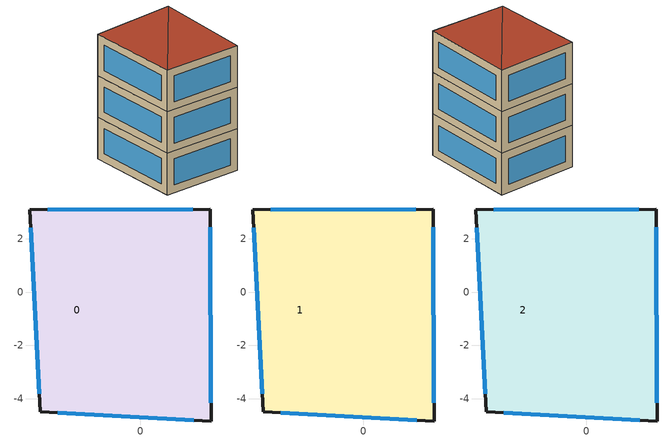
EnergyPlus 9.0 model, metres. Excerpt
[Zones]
0
 floor ground (exfloor): -4.15,3.09 2.62,3.12 -3.76,-4.5 z0; 2.62,3.12 2.65,-4.84 -3.76,-4.5 z0
 wall outside (exwall): 2.62,3.12 -4.15,3.09 -3.76,-4.5 2.65,-4.84 2.62,3.12 z0:3.5
 window (exwin): 1.96,3.12 -3.48,3.09 z0.66:2.84; -4.11,2.41 -3.79,-3.82 z0.68:2.82; -3.11,-4.53 2,-4.8 z0.65:2.85; 2.65,-4.15 2.63,2.43 z0.69:2.81
1
 floor to 0 (intfloor): -4.15,3.09 2.62,3.12 -3.76,-4.5 z3.5; 2.62,3.12 2.65,-4.84 -3.76,-4.5 z3.5
 wall outside (exwall): 2.62,3.12 -4.15,3.09 -3.76,-4.5 2.65,-4.84 2.62,3.12 z3.5:7
 window (exwin): 1.96,3.12 -3.48,3.09 z4.16:6.34; -4.11,2.41 -3.79,-3.82 z4.18:6.32; -3.11,-4.53 2,-4.8 z4.15:6.35; 2.65,-4.15 2.63,2.43 z4.19:6.31
2
 floor to 1 (intfloor): -4.15,3.09 2.62,3.12 -3.76,-4.5 z7; 2.62,3.12 2.65,-4.84 -3.76,-4.5 z7
 wall outside (exwall): 2.62,3.12 -4.15,3.09 -3.76,-4.5 2.65,-4.84 2.62,3.12 z7:10.5
 window (exwin): 1.96,3.12 -3.48,3.09 z7.66:9.84; -4.11,2.41 -3.79,-3.82 z7.68:9.82; -3.11,-4.53 2,-4.8 z7.65:9.85; 2.65,-4.15 2.63,2.43 z7.69:9.81
 roof outside (exroof): -4.15,3.09 -3.76,-4.5 2.62,3.12 z10.5; 2.62,3.12 -3.76,-4.5 2.65,-4.84 z10.5
[Building]
None: North Axis=0; Terrain=Suburbs; Loads Convergence Tolerance Value=0.04; Temperature Convergence Tolerance Value=0.4; Solar Distribution=FullExteriorWithReflections; Maximum Number of Warmup Days=25; Minimum Number of Warmup Days=6
[Site:Location]
Denver-Stapleton: Latitude=39.76; Longitude=-104.86; Time Zone=-7; Elevation=1611
[SizingPeriod:DesignDay] Day of Month=21; Humidity Condition Type=Wetbulb; Barometric Pressure=83411; Rain Indicator=No; Snow Indicator=No; Daylight Saving Time Indicator=No; Solar Model Indicator=ASHRAEClearSky
Name | Month | Day Type | Maximum DryBulb Temperature | Daily DryBulb Temperature Range | Wetbulb or DewPoint at Maximum DryBulb | Wind Speed | Wind Direction | Sky Clearness
DENVER_STAPLETON Ann Htg 99.6% Condns DB | 12 | WinterDesignDay | -20 | 0 | -20 | 2.3 | 180 | 0
DENVER_STAPLETON Ann Clg .4% Condns DB=>MWB | 7 | SummerDesignDay | 34.1 | 15.2 | 15.8 | 4 | 120 | 1
[Site:GroundTemperature:BuildingSurface]
18, 18, 18, 18, 18, 18, 18, 18, 18, 18, 18, 18
[Material]
Name | Roughness | Thickness | Conductivity | Density | Specific Heat
M01 100mm brick | MediumRough | 0.1016 | 0.89 | 1920 | 790
I02 50mm insulation board | MediumRough | 0.288513 | 0.03 | 43 | 1210
G01a 19mm gypsum board | MediumSmooth | 0.019 | 0.16 | 800 | 1090
M14a 100mm heavyweight concrete | MediumRough | 0.1016 | 1.95 | 2240 | 900
F16 Acoustic tile | MediumSmooth | 0.0191 | 0.06 | 368 | 590
I02 50mm insulation board_roof | MediumRough | 0.133487 | 0.03 | 43 | 1210
I02 50mm insulation board_floor | MediumRough | 0.0834869 | 0.03 | 43 | 1210
[Material:AirGap]
Name | Thermal Resistance
F04 Wall air space resistance | 0.15
F05 Ceiling air space resistance | 0.18
[WindowMaterial:SimpleGlazingSystem]
fenestration: UFactor=1.2; Solar Heat Gain Coefficient=0.4
[Construction]
exwall: M01 100mm brick, I02 50mm insulation board, F04 Wall air space resistance, G01a 19mm gypsum board
exroof: M14a 100mm heavyweight concrete, F05 Ceiling air space resistance, I02 50mm insulation board_roof, F16 Acoustic tile
exfloor: F16 Acoustic tile, I02 50mm insulation board_floor, F05 Ceiling air space resistance, M14a 100mm heavyweight concrete
intfloor: G01a 19mm gypsum board, F05 Ceiling air space resistance, G01a 19mm gypsum board
exwin: fenestration
[ZONE] Type=1; Multiplier=1; Ceiling Height=autocalculate; Volume=autocalculate; Floor Area=autocalculate; Part of Total Floor Area=Yes
0; 1; 2
[HVACTEMPLATE:THERMOSTAT]
thermo: Heating Setpoint Schedule=Heat_setpoint_sche; Cooling Setpoint Schedule=Cool_setpoint_sche
[HVACTEMPLATE:ZONE:IDEALLOADSAIRSYSTEM] Template Thermostat=thermo; System Availability Schedule=HVACSche; Maximum Heating Supply Air Temperature=50; Minimum Cooling Supply Air Temperature=13; Maximum Heating Supply Air Humidity Ratio=0.0156; Minimum Cooling Supply Air Humidity Ratio=0.0077; Heating Limit=NoLimit; Cooling Limit=NoLimit; Heating Availability Schedule=HVACSche; Cooling Availability Schedule=CoolSche; Dehumidification Control Type=ConstantSensibleHeatRatio; Cooling Sensible Heat Ratio=0.7; Dehumidification Setpoint=60; Humidification Control Type=None; Humidification Setpoint=30; Outdoor Air Method=Flow/Person; Outdoor Air Flow Rate per Person=0.00166667; Outdoor Air Flow Rate per Zone Floor Area=0; Outdoor Air Flow Rate per Zone=0; Demand Controlled Ventilation Type=None; Outdoor Air Economizer Type=NoEconomizer; Heat Recovery Type=None; Sensible Heat Recovery Effectiveness=0.7; Latent Heat Recovery Effectiveness=0.65
0; 1; 2
[SCHEDULE:COMPACT]
HVACSche; CoolSche: Through: 1/31, For: Weekdays, Until: 05:00, 0.5, Until: 24:00, 1, For: AllOtherDays, Until: 04:00, 0.3, Until: 24:00, 0.7, Through: 12/31, For: Weekdays, Until: 05:00, 0.5, Until: 24:00, 1, For: AllOtherDays, Until: 03:00, 0.2, Until: 24:00, 0.8
Cool_setpoint_sche: Through: 1/31, For: Weekdays, Until: 05:00, 25, Until: 24:00, 26, For: AllOtherDays, Until: 04:00, 25, Until: 24:00, 26, Through: 12/31, For: Weekdays, Until: 05:00, 25, Until: 24:00, 26, For: AllOtherDays, Until: 03:00, 25, Until: 24:00, 26
Heat_setpoint_sche: Through: 1/31, For: Weekdays, Until: 05:00, 20, Until: 24:00, 21, For: AllOtherDays, Until: 04:00, 20, Until: 24:00, 21, Through: 12/31, For: Weekdays, Until: 05:00, 20, Until: 24:00, 21, For: AllOtherDays, Until: 03:00, 20, Until: 24:00, 21
